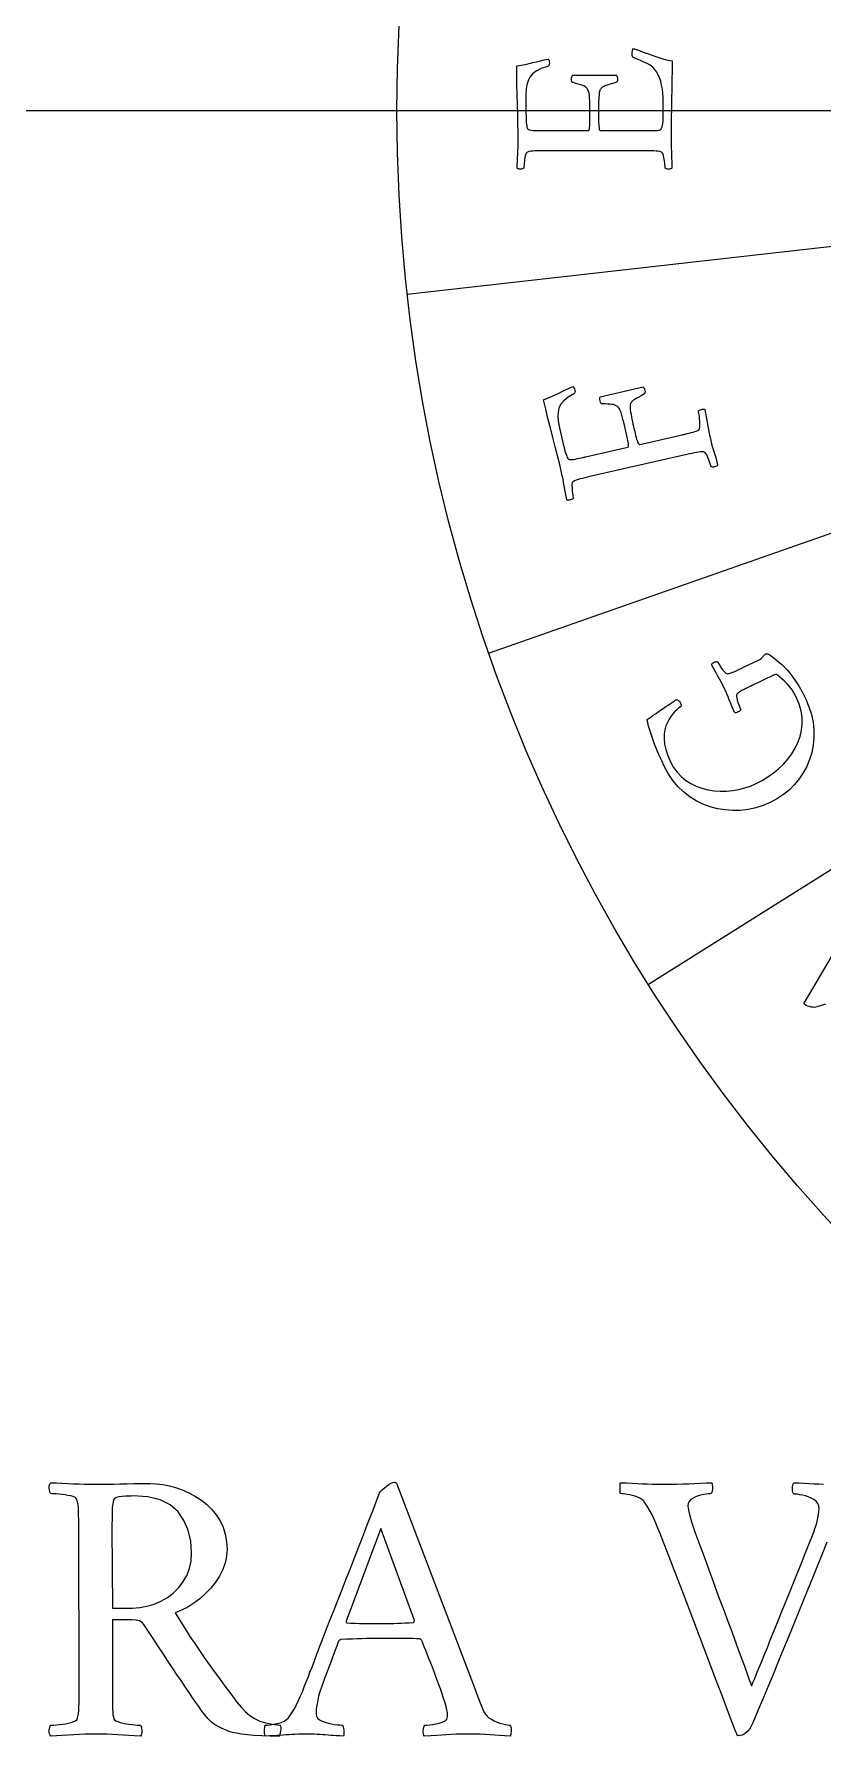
# Model space of a CAD drawing. Header units: millimetres. Extents: x -60 to 60, y -60 to 76.
# Drawn here: x -17.8 to -10.8, y -14.5 to 0.68 of the extents above; entities that cross this region are included whole.
import ezdxf

# ---------------------------------------------------------------- set-up
doc = ezdxf.new("R2010")
doc.units = ezdxf.units.MM
for name, color, linetype in [('CUT_OUTER', 1, 'Continuous'), ('ENGRAVE', 7, 'Continuous'), ('ENGRAVE_FINE', 8, 'Continuous'), ('TEXT', 5, 'Continuous')]:
    doc.layers.add(name, color=color, linetype=linetype)

msp = doc.modelspace()

# ---------------------------------------------------------------- linework, layer by layer
at = {"layer": 'CUT_OUTER'}
msp.add_arc((0, -0.0001), 59.9999, 176.771323, 2.429054, dxfattribs=at)
at = {"layer": 'ENGRAVE'}
msp.add_lwpolyline([(-40.5, 0), (40.5, 0)], dxfattribs=at)
for radius in [58.8, 58.8, 57.225, 54.3, 54.3, 51.99, 47.7, 47.7, 45.18, 40.5, 40.5, 14.58]:
    msp.add_circle((0, 0), radius, dxfattribs=at)
at = {"layer": 'ENGRAVE_FINE'}
for points in [[(-6.5197, -0.7346), (-14.4883, -1.6324)], [(-6.1928, -2.167), (-13.7618, -4.8155)], [(-5.5554, -3.4907), (-12.3452, -7.757)]]:
    msp.add_lwpolyline(points, dxfattribs=at)
at = {"layer": 'TEXT'}
for points in [[(-13.5039, -0.2677), (-13.5043, -0.1929), (-13.5055, -0.1143), (-13.5075, -0.032), (-13.5103, 0.054), (-13.513, 0.1413), (-13.515, 0.2275), (-13.5162, 0.3127), (-13.5166, 0.3968), (-13.4782, 0.4025), (-13.4415, 0.409), (-13.4063, 0.4163), (-13.3727, 0.4243), (-13.3396, 0.4327), (-13.306, 0.4408), (-13.2719, 0.4486), (-13.2372, 0.4561), (-13.2326, 0.4499), (-13.2293, 0.4418), (-13.2273, 0.4319), (-13.2266, 0.4201), (-13.2276, 0.4079), (-13.2304, 0.399), (-13.235, 0.3931), (-13.2415, 0.3905), (-13.2982, 0.3718), (-13.3436, 0.3497), (-13.3776, 0.3242), (-13.4002, 0.2952), (-13.415, 0.2632), (-13.4256, 0.2286), (-13.4319, 0.1913), (-13.4341, 0.1513), (-13.4341, -0.0265), (-13.434, -0.0341), (-13.4338, -0.0444), (-13.4335, -0.0574), (-13.433, -0.073), (-13.4323, -0.0897), (-13.4311, -0.1058), (-13.4296, -0.1214), (-13.4277, -0.1365), (-13.4252, -0.1497), (-13.4219, -0.1598), (-13.4178, -0.1667), (-13.4129, -0.1704), (-13.4015, -0.1732), (-13.3886, -0.1754), (-13.374, -0.1769), (-13.3579, -0.1778), (-13.3408, -0.1782), (-13.3235, -0.1786), (-13.3059, -0.1788), (-13.288, -0.1788), (-13.281, -0.1788), (-13.2748, -0.1788), (-13.2694, -0.1788), (-13.2647, -0.1788), (-12.8795, -0.1788), (-12.8757, -0.1771), (-12.8727, -0.172), (-12.8704, -0.1634), (-12.869, -0.1513), (-12.868, -0.1372), (-12.8674, -0.1222), (-12.867, -0.1065), (-12.8668, -0.0899), (-12.8668, 0.018), (-12.8671, 0.053), (-12.8679, 0.0839), (-12.8692, 0.1107), (-12.8711, 0.1333), (-12.8739, 0.1526), (-12.878, 0.1691), (-12.8834, 0.1827), (-12.8901, 0.1937), (-12.8985, 0.2027), (-12.9086, 0.2106), (-12.9207, 0.2175), (-12.9346, 0.2233), (-12.9507, 0.2287), (-12.9695, 0.2344), (-12.9909, 0.2403), (-13.015, 0.2466), (-13.0215, 0.2492), (-13.0261, 0.255), (-13.0289, 0.264), (-13.0298, 0.2762), (-13.0292, 0.288), (-13.0272, 0.2979), (-13.0239, 0.306), (-13.0192, 0.3122), (-12.6298, 0.3122), (-12.6261, 0.3069), (-12.6235, 0.2995), (-12.6219, 0.29), (-12.6213, 0.2783), (-12.6223, 0.2668), (-12.625, 0.2577), (-12.6297, 0.2509), (-12.6362, 0.2466), (-12.6637, 0.2395), (-12.6872, 0.2331), (-12.7066, 0.2273), (-12.7219, 0.2222), (-12.734, 0.2176), (-12.7441, 0.2132), (-12.752, 0.2091), (-12.7579, 0.2053), (-12.7624, 0.2014), (-12.7666, 0.1971), (-12.7704, 0.1924), (-12.7737, 0.1873), (-12.7776, 0.1803), (-12.7809, 0.1698), (-12.7834, 0.156), (-12.7854, 0.1386), (-12.7868, 0.1191), (-12.788, 0.0987), (-12.7889, 0.0773), (-12.7896, 0.055), (-12.7901, 0.0326), (-12.7904, 0.0108), (-12.7906, -0.0103), (-12.7907, -0.0307), (-12.7906, -0.0449), (-12.7904, -0.0601), (-12.7901, -0.0761), (-12.7896, -0.0931), (-12.7889, -0.11), (-12.788, -0.1257), (-12.7868, -0.1401), (-12.7854, -0.1534), (-12.7833, -0.1646), (-12.7803, -0.1725), (-12.7764, -0.1773), (-12.7716, -0.1788), (-12.3779, -0.1788), (-12.3756, -0.1788), (-12.3727, -0.1788), (-12.3692, -0.1788), (-12.3653, -0.1788), (-12.3494, -0.1788), (-12.3314, -0.1786), (-12.3113, -0.1782), (-12.2891, -0.1778), (-12.2683, -0.1768), (-12.2525, -0.1749), (-12.2418, -0.172), (-12.2361, -0.1683), (-12.2295, -0.1571), (-12.2242, -0.1447), (-12.2205, -0.1312), (-12.2182, -0.1164), (-12.2168, -0.0989), (-12.2158, -0.077), (-12.2152, -0.0507), (-12.215, -0.0201), (-12.215, 0.0794), (-12.2159, 0.1163), (-12.2187, 0.1529), (-12.2233, 0.1893), (-12.2298, 0.2254), (-12.238, 0.2595), (-12.2478, 0.29), (-12.2592, 0.3167), (-12.2721, 0.3397), (-12.2886, 0.3627), (-12.3084, 0.3831), (-12.3315, 0.4008), (-12.3578, 0.4159), (-12.3865, 0.4295), (-12.4163, 0.4429), (-12.4473, 0.456), (-12.4795, 0.4688), (-12.4851, 0.4722), (-12.4891, 0.4783), (-12.4914, 0.487), (-12.4922, 0.4984), (-12.4914, 0.5159), (-12.4891, 0.5302), (-12.4851, 0.5413), (-12.4795, 0.5492), (-12.4365, 0.5341), (-12.3922, 0.5183), (-12.3466, 0.5018), (-12.2996, 0.4847), (-12.2537, 0.4687), (-12.2113, 0.4558), (-12.1723, 0.446), (-12.1367, 0.4392), (-12.1369, 0.3557), (-12.1377, 0.2725), (-12.1391, 0.1896), (-12.1409, 0.1069), (-12.1428, 0.0217), (-12.1441, -0.0688), (-12.1449, -0.1646), (-12.1451, -0.2656), (-12.1449, -0.3007), (-12.1443, -0.3339), (-12.1434, -0.3652), (-12.142, -0.3947), (-12.1406, -0.4236), (-12.1396, -0.4529), (-12.139, -0.4828), (-12.1388, -0.5132), (-12.1438, -0.5169), (-12.1504, -0.5193), (-12.1586, -0.5206), (-12.1684, -0.5206), (-12.1782, -0.5198), (-12.1864, -0.5183), (-12.193, -0.5161), (-12.1981, -0.5132), (-12.1982, -0.5056), (-12.1988, -0.4952), (-12.1998, -0.4823), (-12.2012, -0.4667), (-12.2031, -0.4499), (-12.2057, -0.4336), (-12.209, -0.4177), (-12.2129, -0.4021), (-12.2172, -0.3886), (-12.2219, -0.3786), (-12.2268, -0.3722), (-12.2319, -0.3693), (-12.2455, -0.3656), (-12.261, -0.3627), (-12.2783, -0.3608), (-12.2975, -0.3598), (-12.318, -0.3593), (-12.3393, -0.359), (-12.3614, -0.3588), (-12.3843, -0.3587), (-13.2669, -0.3587), (-13.2898, -0.3588), (-13.3121, -0.359), (-13.3337, -0.3593), (-13.3547, -0.3598), (-13.3743, -0.3608), (-13.392, -0.3627), (-13.4077, -0.3656), (-13.4214, -0.3693), (-13.4273, -0.3722), (-13.4325, -0.3786), (-13.4368, -0.3886), (-13.4404, -0.4021), (-13.4434, -0.4177), (-13.446, -0.4336), (-13.4481, -0.4499), (-13.4499, -0.4667), (-13.4513, -0.4823), (-13.4523, -0.4952), (-13.4529, -0.5056), (-13.4531, -0.5132), (-13.4581, -0.5161), (-13.4647, -0.5183), (-13.4729, -0.5198), (-13.4827, -0.5206), (-13.4925, -0.5206), (-13.5007, -0.5193), (-13.5073, -0.5169), (-13.5124, -0.5132), (-13.5112, -0.4816), (-13.51, -0.4503), (-13.5086, -0.4192), (-13.5071, -0.3884), (-13.5057, -0.3578), (-13.5047, -0.3275), (-13.5041, -0.2975), (-13.5039, -0.2677)], [(-13.1178, -3.2133), (-13.1348, -3.1404), (-13.1535, -3.0641), (-13.1737, -2.9843), (-13.1955, -2.9011), (-13.2177, -2.8166), (-13.2388, -2.7329), (-13.2589, -2.6502), (-13.278, -2.5682), (-13.2419, -2.5541), (-13.2075, -2.5396), (-13.1748, -2.5247), (-13.1438, -2.5094), (-13.1135, -2.4939), (-13.0825, -2.4785), (-13.051, -2.4633), (-13.0188, -2.4483), (-13.0129, -2.4533), (-13.0079, -2.4604), (-13.0038, -2.4697), (-13.0005, -2.481), (-12.9987, -2.4931), (-12.9994, -2.5025), (-13.0026, -2.5092), (-13.0084, -2.5132), (-13.0595, -2.544), (-13.0989, -2.5756), (-13.1263, -2.6081), (-13.1419, -2.6414), (-13.1493, -2.6759), (-13.1519, -2.712), (-13.1497, -2.7498), (-13.1429, -2.7892), (-13.1034, -2.9625), (-13.1016, -2.97), (-13.0991, -2.98), (-13.0959, -2.9926), (-13.092, -3.0077), (-13.0876, -3.0238), (-13.0829, -3.0393), (-13.0779, -3.0541), (-13.0727, -3.0684), (-13.0673, -3.0808), (-13.0618, -3.0898), (-13.0563, -3.0956), (-13.0507, -3.0981), (-13.039, -3.0984), (-13.0259, -3.0976), (-13.0113, -3.0959), (-12.9954, -3.0931), (-12.9787, -3.0898), (-12.9617, -3.0862), (-12.9445, -3.0825), (-12.9271, -3.0786), (-12.9202, -3.077), (-12.9142, -3.0757), (-12.9089, -3.0745), (-12.9044, -3.0734), (-12.5288, -2.9877), (-12.5255, -2.9852), (-12.5237, -2.9795), (-12.5234, -2.9706), (-12.5247, -2.9585), (-12.5269, -2.9445), (-12.5296, -2.9298), (-12.5327, -2.9144), (-12.5362, -2.8982), (-12.5603, -2.793), (-12.5683, -2.7589), (-12.576, -2.729), (-12.5832, -2.7032), (-12.5901, -2.6815), (-12.597, -2.6633), (-12.6047, -2.6482), (-12.613, -2.636), (-12.6221, -2.6269), (-12.6322, -2.62), (-12.6439, -2.6145), (-12.6571, -2.6105), (-12.672, -2.6079), (-12.6889, -2.6062), (-12.7085, -2.6048), (-12.7307, -2.6038), (-12.7556, -2.6031), (-12.7625, -2.602), (-12.7683, -2.5973), (-12.773, -2.5892), (-12.7766, -2.5775), (-12.7786, -2.5659), (-12.7788, -2.5558), (-12.7774, -2.5472), (-12.7743, -2.5401), (-12.3946, -2.4534), (-12.3898, -2.4578), (-12.3856, -2.4644), (-12.3819, -2.4733), (-12.3788, -2.4846), (-12.3772, -2.496), (-12.3779, -2.5055), (-12.3809, -2.5131), (-12.3862, -2.5188), (-12.4115, -2.5318), (-12.433, -2.5433), (-12.4506, -2.5532), (-12.4644, -2.5616), (-12.4752, -2.5688), (-12.484, -2.5753), (-12.4909, -2.5811), (-12.4957, -2.5861), (-12.4993, -2.5909), (-12.5024, -2.5961), (-12.505, -2.6015), (-12.5072, -2.6072), (-12.5094, -2.6149), (-12.5102, -2.6258), (-12.5097, -2.6399), (-12.5077, -2.6572), (-12.5047, -2.6766), (-12.5014, -2.6968), (-12.4975, -2.7178), (-12.4932, -2.7397), (-12.4887, -2.7617), (-12.4841, -2.7829), (-12.4796, -2.8036), (-12.4751, -2.8235), (-12.4719, -2.8373), (-12.4684, -2.8521), (-12.4645, -2.8677), (-12.4602, -2.8841), (-12.4558, -2.9004), (-12.4514, -2.9155), (-12.4471, -2.9294), (-12.4427, -2.942), (-12.4382, -2.9524), (-12.4335, -2.9594), (-12.4287, -2.9632), (-12.4236, -2.9637), (-12.046, -2.8775), (-12.0429, -2.8768), (-12.0398, -2.8761), (-12.0367, -2.8754), (-12.0336, -2.8747), (-12.0305, -2.874), (-12.0274, -2.8733), (-12.0243, -2.8726), (-12.0213, -2.8719), (-12.0021, -2.8674), (-11.9839, -2.8631), (-11.9666, -2.8588), (-11.9503, -2.8546), (-11.9352, -2.8502), (-11.9217, -2.8456), (-11.9097, -2.8406), (-11.8993, -2.8353), (-11.8952, -2.8303), (-11.8922, -2.8215), (-11.8903, -2.8091), (-11.8895, -2.7929), (-11.8896, -2.7748), (-11.8905, -2.7563), (-11.8922, -2.7374), (-11.8946, -2.7181), (-11.8972, -2.7003), (-11.8995, -2.6859), (-11.9015, -2.6747), (-11.9031, -2.6669), (-11.8988, -2.663), (-11.8928, -2.6594), (-11.8852, -2.6561), (-11.8758, -2.653), (-11.8663, -2.6509), (-11.858, -2.6503), (-11.851, -2.6512), (-11.8453, -2.6537), (-11.8401, -2.6854), (-11.8347, -2.7178), (-11.829, -2.7507), (-11.8231, -2.7843), (-11.8169, -2.8177), (-11.8105, -2.8501), (-11.8039, -2.8815), (-11.7972, -2.9119), (-11.7891, -2.9459), (-11.7808, -2.9779), (-11.7723, -3.0078), (-11.7635, -3.0355), (-11.755, -3.0627), (-11.7469, -3.0906), (-11.7393, -3.1194), (-11.7322, -3.1489), (-11.7363, -3.1536), (-11.7422, -3.1574), (-11.75, -3.1605), (-11.7595, -3.1627), (-11.7692, -3.164), (-11.7776, -3.1644), (-11.7845, -3.1637), (-11.79, -3.1621), (-11.7919, -3.1546), (-11.7948, -3.1447), (-11.7987, -3.1323), (-11.8035, -3.1174), (-11.8091, -3.1015), (-11.8152, -3.0861), (-11.8219, -3.0713), (-11.8292, -3.057), (-11.8365, -3.0448), (-11.8432, -3.0361), (-11.8494, -3.0309), (-11.8551, -3.0293), (-11.8692, -3.0287), (-11.8849, -3.0293), (-11.9022, -3.0313), (-11.9211, -3.0346), (-11.9412, -3.0387), (-11.9621, -3.0431), (-11.9837, -3.0479), (-12.006, -3.0529), (-12.8664, -3.2493), (-12.8888, -3.2545), (-12.9105, -3.2596), (-12.9315, -3.2647), (-12.9518, -3.2699), (-12.9707, -3.2752), (-12.9875, -3.281), (-13.0022, -3.2873), (-13.0147, -3.294), (-13.0199, -3.2981), (-13.0235, -3.3055), (-13.0255, -3.3162), (-13.026, -3.3302), (-13.0254, -3.346), (-13.0244, -3.3621), (-13.0229, -3.3785), (-13.0209, -3.3953), (-13.0188, -3.4108), (-13.0168, -3.4236), (-13.0151, -3.4338), (-13.0136, -3.4414), (-13.0179, -3.4452), (-13.0238, -3.4488), (-13.0315, -3.4522), (-13.0409, -3.4552), (-13.0504, -3.4573), (-13.0587, -3.4579), (-13.0657, -3.457), (-13.0714, -3.4545), (-13.0773, -3.4235), (-13.0831, -3.3926), (-13.0886, -3.362), (-13.094, -3.3316), (-13.0995, -3.3015), (-13.1052, -3.2718), (-13.1113, -3.2424), (-13.1178, -3.2133)], [(-11.425, -5.1015), (-11.4279, -5.1029), (-11.4308, -5.1042), (-11.4336, -5.1056), (-11.4365, -5.107), (-11.4393, -5.1084), (-11.4422, -5.1098), (-11.4451, -5.1111), (-11.4479, -5.1125), (-11.4656, -5.1211), (-11.4824, -5.1294), (-11.4983, -5.1374), (-11.5132, -5.1451), (-11.527, -5.1527), (-11.5391, -5.1603), (-11.5497, -5.1678), (-11.5587, -5.1752), (-11.5628, -5.1804), (-11.5649, -5.1885), (-11.5648, -5.1995), (-11.5625, -5.2135), (-11.5589, -5.2289), (-11.5547, -5.2444), (-11.5499, -5.2598), (-11.5445, -5.2753), (-11.5392, -5.2896), (-11.5346, -5.3014), (-11.5308, -5.3107), (-11.5276, -5.3177), (-11.5309, -5.3224), (-11.5359, -5.3273), (-11.5427, -5.3322), (-11.5511, -5.3372), (-11.56, -5.3414), (-11.5679, -5.3438), (-11.5749, -5.3445), (-11.581, -5.3434), (-11.5936, -5.3145), (-11.6057, -5.286), (-11.6174, -5.2578), (-11.6286, -5.23), (-11.6398, -5.2025), (-11.6514, -5.1753), (-11.6636, -5.1482), (-11.6762, -5.1214), (-11.6895, -5.0943), (-11.703, -5.0683), (-11.7165, -5.0433), (-11.73, -5.0193), (-11.7438, -4.9953), (-11.7578, -4.9702), (-11.7721, -4.9438), (-11.7867, -4.9163), (-11.7838, -4.9108), (-11.7789, -4.9057), (-11.772, -4.901), (-11.7632, -4.8967), (-11.7541, -4.8933), (-11.746, -4.8911), (-11.7391, -4.8902), (-11.7333, -4.8905), (-11.7299, -4.8973), (-11.725, -4.9059), (-11.7188, -4.9166), (-11.7112, -4.9292), (-11.7028, -4.9425), (-11.6941, -4.955), (-11.6851, -4.9669), (-11.6759, -4.978), (-11.667, -4.9873), (-11.6587, -4.9938), (-11.651, -4.9973), (-11.6441, -4.9979), (-11.6301, -4.9954), (-11.615, -4.9912), (-11.5985, -4.9854), (-11.5808, -4.978), (-11.5621, -4.9695), (-11.5428, -4.9606), (-11.5228, -4.9512), (-11.5022, -4.9413), (-11.3706, -4.8779), (-11.3566, -4.8705), (-11.3451, -4.8627), (-11.336, -4.8547), (-11.3294, -4.8464), (-11.3238, -4.8385), (-11.3176, -4.8319), (-11.3108, -4.8264), (-11.3035, -4.8221), (-11.2996, -4.8207), (-11.2957, -4.8201), (-11.2916, -4.8204), (-11.2874, -4.8214), (-11.2821, -4.8239), (-11.2747, -4.8283), (-11.2652, -4.8346), (-11.2536, -4.8428), (-11.233, -4.8585), (-11.2114, -4.8756), (-11.1888, -4.8941), (-11.1652, -4.9141), (-11.1409, -4.9367), (-11.1158, -4.9631), (-11.0901, -4.9933), (-11.0637, -5.0273), (-11.0367, -5.0665), (-11.0088, -5.1122), (-10.9801, -5.1644), (-10.9507, -5.2231), (-10.9214, -5.2918), (-10.8995, -5.3605), (-10.8851, -5.4293), (-10.8781, -5.4982), (-10.8781, -5.5662), (-10.8845, -5.6325), (-10.8973, -5.6971), (-10.9165, -5.7598), (-10.9417, -5.8201), (-10.9722, -5.8771), (-11.0082, -5.9308), (-11.0495, -5.9813), (-11.0958, -6.0277), (-11.1466, -6.0694), (-11.2018, -6.1063), (-11.2615, -6.1386), (-11.3277, -6.1668), (-11.3947, -6.1883), (-11.4624, -6.2029), (-11.531, -6.2108), (-11.5994, -6.2121), (-11.6669, -6.2072), (-11.7333, -6.1961), (-11.7989, -6.1789), (-11.8624, -6.1553), (-11.9229, -6.1255), (-11.9804, -6.0895), (-12.035, -6.0471), (-12.0855, -5.9987), (-12.1311, -5.9445), (-12.1716, -5.8845), (-12.2072, -5.8188), (-12.229, -5.7722), (-12.2504, -5.7242), (-12.2713, -5.6746), (-12.2918, -5.6235), (-12.3113, -5.5709), (-12.3289, -5.5171), (-12.3449, -5.462), (-12.3591, -5.4057), (-12.3569, -5.4041), (-12.3502, -5.3993), (-12.3389, -5.3913), (-12.3232, -5.3802), (-12.3045, -5.367), (-12.2841, -5.3528), (-12.2622, -5.3378), (-12.2386, -5.3218), (-12.2148, -5.3057), (-12.1921, -5.2903), (-12.1706, -5.2756), (-12.1501, -5.2616), (-12.1323, -5.2494), (-12.1185, -5.2402), (-12.1086, -5.2339), (-12.1028, -5.2306), (-12.099, -5.2287), (-12.0943, -5.2288), (-12.0886, -5.2308), (-12.0821, -5.2347), (-12.0755, -5.2399), (-12.0697, -5.2457), (-12.0648, -5.2523), (-12.0607, -5.2596), (-12.0579, -5.2662), (-12.0561, -5.2727), (-12.0553, -5.279), (-12.0554, -5.2852), (-12.066, -5.2935), (-12.079, -5.3045), (-12.0941, -5.3182), (-12.1115, -5.3346), (-12.1295, -5.3538), (-12.1466, -5.3762), (-12.1629, -5.4016), (-12.1782, -5.4301), (-12.1912, -5.4619), (-12.2004, -5.4969), (-12.2058, -5.5352), (-12.2074, -5.5769), (-12.2036, -5.6221), (-12.1929, -5.6709), (-12.1753, -5.7235), (-12.1507, -5.7798), (-12.1236, -5.8287), (-12.0918, -5.8724), (-12.0553, -5.9109), (-12.014, -5.9442), (-11.9692, -5.9725), (-11.9217, -5.9958), (-11.8716, -6.0141), (-11.8189, -6.0276), (-11.7646, -6.0363), (-11.7099, -6.0403), (-11.6549, -6.0398), (-11.5993, -6.0346), (-11.5445, -6.0252), (-11.4914, -6.0117), (-11.4402, -5.9943), (-11.3906, -5.9729), (-11.3374, -5.945), (-11.2865, -5.9136), (-11.2378, -5.8788), (-11.1913, -5.8405), (-11.1482, -5.7991), (-11.1093, -5.7552), (-11.0749, -5.7086), (-11.0447, -5.6595), (-11.0198, -5.6081), (-11.0011, -5.5551), (-10.9884, -5.5002), (-10.9819, -5.4436), (-10.9825, -5.3857), (-10.9914, -5.3269), (-11.0085, -5.2673), (-11.0338, -5.2067), (-11.052, -5.1721), (-11.0717, -5.1407), (-11.093, -5.1125), (-11.1158, -5.0876), (-11.1389, -5.0652), (-11.1614, -5.0447), (-11.1831, -5.026), (-11.2041, -5.0092), (-11.2082, -5.0059), (-11.2121, -5.004), (-11.2159, -5.0032), (-11.2196, -5.0037), (-11.2233, -5.005), (-11.2273, -5.0066), (-11.2316, -5.0084), (-11.2363, -5.0106)], [(-16.7739, -12.1832), (-16.7163, -12.1855), (-16.6578, -12.1927), (-16.5985, -12.2046), (-16.5383, -12.2213), (-16.4789, -12.2425), (-16.4218, -12.268), (-16.3671, -12.2979), (-16.3148, -12.3321), (-16.2662, -12.3708), (-16.2226, -12.414), (-16.1839, -12.4617), (-16.1503, -12.514), (-16.123, -12.5709), (-16.1035, -12.6323), (-16.0918, -12.6982), (-16.0879, -12.7687), (-16.0921, -12.8289), (-16.1048, -12.8882), (-16.1259, -12.9467), (-16.1555, -13.0043), (-16.1916, -13.0597), (-16.2325, -13.1117), (-16.2782, -13.1602), (-16.3287, -13.2053), (-16.3821, -13.2455), (-16.4365, -13.2797), (-16.4921, -13.3079), (-16.5487, -13.33), (-16.5041, -13.403), (-16.4603, -13.4729), (-16.4175, -13.5398), (-16.3755, -13.6037), (-16.3335, -13.666), (-16.2906, -13.728), (-16.2468, -13.7898), (-16.2022, -13.8514), (-16.1559, -13.9145), (-16.1069, -13.9809), (-16.0554, -14.0505), (-16.0013, -14.1234), (-15.9641, -14.1689), (-15.9255, -14.2083), (-15.8853, -14.2416), (-15.8436, -14.2689), (-15.7978, -14.2908), (-15.7453, -14.3079), (-15.6861, -14.3202), (-15.6202, -14.3278), (-15.6145, -14.3363), (-15.6115, -14.3477), (-15.6111, -14.3622), (-15.6132, -14.3798), (-15.6165, -14.3969), (-15.6193, -14.4101), (-15.6217, -14.4194), (-15.6236, -14.4248), (-15.7049, -14.4241), (-15.7791, -14.4218), (-15.8461, -14.418), (-15.906, -14.4127), (-15.9585, -14.4063), (-16.0034, -14.3993), (-16.0408, -14.3916), (-16.0706, -14.3833), (-16.0896, -14.3753), (-16.1121, -14.3655), (-16.1381, -14.3537), (-16.1676, -14.3399), (-16.1985, -14.3223), (-16.2291, -14.2988), (-16.2592, -14.2695), (-16.2888, -14.2343), (-16.3014, -14.2172), (-16.3183, -14.1936), (-16.3395, -14.1635), (-16.3651, -14.1269), (-16.3941, -14.0849), (-16.4257, -14.0385), (-16.4599, -13.9878), (-16.4967, -13.9328), (-16.5355, -13.8747), (-16.5755, -13.8146), (-16.6169, -13.7526), (-16.6596, -13.6886), (-16.7024, -13.6239), (-16.7445, -13.56), (-16.7856, -13.4966), (-16.8259, -13.4339), (-16.8428, -13.4157), (-16.8657, -13.4027), (-16.8947, -13.3949), (-16.9298, -13.3923), (-17.1065, -13.3923), (-17.1065, -14.0229), (-17.1065, -14.0281), (-17.1065, -14.0333), (-17.1065, -14.0385), (-17.1065, -14.0437), (-17.1065, -14.0489), (-17.1065, -14.0541), (-17.1065, -14.0593), (-17.1065, -14.0645), (-17.1064, -14.0967), (-17.1061, -14.1273), (-17.1055, -14.1564), (-17.1048, -14.184), (-17.1034, -14.2097), (-17.1009, -14.233), (-17.0973, -14.2539), (-17.0927, -14.2724), (-17.0866, -14.2808), (-17.0753, -14.2888), (-17.0589, -14.2964), (-17.0372, -14.3036), (-17.0125, -14.31), (-16.987, -14.3153), (-16.9606, -14.3195), (-16.9333, -14.3226), (-16.9077, -14.3249), (-16.8865, -14.3265), (-16.8696, -14.3275), (-16.8571, -14.3278), (-16.8524, -14.336), (-16.8488, -14.3469), (-16.8463, -14.3603), (-16.8449, -14.3763), (-16.845, -14.3923), (-16.8471, -14.4058), (-16.8511, -14.4166), (-16.8571, -14.4248), (-16.9085, -14.4215), (-16.9588, -14.4183), (-17.0081, -14.4154), (-17.0563, -14.4127), (-17.1042, -14.4104), (-17.1529, -14.4088), (-17.2021, -14.4078), (-17.252, -14.4075), (-17.3008, -14.4078), (-17.3499, -14.4088), (-17.3995, -14.4104), (-17.4495, -14.4127), (-17.5, -14.4154), (-17.5509, -14.4183), (-17.6022, -14.4215), (-17.6539, -14.4248), (-17.6599, -14.4166), (-17.6639, -14.4058), (-17.666, -14.3923), (-17.6661, -14.3763), (-17.6647, -14.3603), (-17.6622, -14.3469), (-17.6586, -14.336), (-17.6539, -14.3278), (-17.6414, -14.3275), (-17.6245, -14.3265), (-17.6033, -14.3249), (-17.5777, -14.3226), (-17.5503, -14.3195), (-17.5236, -14.3153), (-17.4975, -14.31), (-17.472, -14.3036), (-17.4498, -14.2964), (-17.4335, -14.2888), (-17.423, -14.2808), (-17.4183, -14.2724), (-17.4122, -14.2501), (-17.4075, -14.2247), (-17.4044, -14.1964), (-17.4027, -14.165), (-17.402, -14.1314), (-17.4014, -14.0965), (-17.4011, -14.0604), (-17.401, -14.0229), (-17.4045, -12.5781), (-17.4046, -12.5406), (-17.4049, -12.5041), (-17.4055, -12.4687), (-17.4062, -12.4344), (-17.4078, -12.4022), (-17.411, -12.3733), (-17.4156, -12.3476), (-17.4218, -12.3252), (-17.4265, -12.3155), (-17.437, -12.307), (-17.4533, -12.2999), (-17.4755, -12.294), (-17.5008, -12.2892), (-17.5266, -12.2849), (-17.5528, -12.2814), (-17.5794, -12.2784), (-17.6042, -12.2762), (-17.6249, -12.2745), (-17.6415, -12.2736), (-17.6539, -12.2732), (-17.6586, -12.265), (-17.6622, -12.2542), (-17.6647, -12.2408), (-17.6661, -12.2247), (-17.666, -12.2087), (-17.6639, -12.1953), (-17.6599, -12.1845), (-17.6539, -12.1762), (-17.6023, -12.1781), (-17.5513, -12.1801), (-17.501, -12.1824), (-17.4513, -12.1849), (-17.402, -12.1872), (-17.3529, -12.1888), (-17.3041, -12.1898), (-17.2555, -12.1901), (-17.2043, -12.1899), (-17.1511, -12.1892), (-17.096, -12.1881), (-17.039, -12.1866), (-16.9789, -12.1851), (-16.9147, -12.184), (-16.8463, -12.1834), (-16.7739, -12.1832)], [(-16.4032, -12.7999), (-16.4107, -12.694), (-16.4331, -12.5981), (-16.4704, -12.5121), (-16.5227, -12.4361), (-16.5925, -12.3739), (-16.6825, -12.3295), (-16.7926, -12.3029), (-16.9229, -12.294), (-16.9405, -12.2943), (-16.9623, -12.2949), (-16.9882, -12.296), (-17.0182, -12.2975), (-17.0469, -12.3005), (-17.0688, -12.3062), (-17.0841, -12.3144), (-17.0927, -12.3252), (-17.0988, -12.3435), (-17.1035, -12.3672), (-17.1066, -12.3964), (-17.1082, -12.4309), (-17.109, -12.4682), (-17.1095, -12.5058), (-17.1099, -12.5436), (-17.11, -12.5816), (-17.1065, -13.2884), (-16.9264, -13.2884), (-16.8613, -13.2846), (-16.7977, -13.2732), (-16.7357, -13.2543), (-16.6752, -13.2278), (-16.6181, -13.1944), (-16.5665, -13.155), (-16.5202, -13.1095), (-16.4794, -13.058), (-16.4461, -13.0009), (-16.4222, -12.9389), (-16.4079, -12.8719), (-16.4032, -12.7999)], [(-15.3846, -13.9432), (-15.3825, -13.9379), (-15.3763, -13.922), (-15.366, -13.8955), (-15.3516, -13.8584), (-15.3338, -13.8121), (-15.3131, -13.7583), (-15.2896, -13.6969), (-15.2633, -13.6279), (-15.2346, -13.5531), (-15.204, -13.4742), (-15.1714, -13.3912), (-15.1368, -13.304), (-15.1012, -13.2141), (-15.0654, -13.123), (-15.0293, -13.0305), (-14.993, -12.9367), (-14.957, -12.8433), (-14.9216, -12.7518), (-14.8868, -12.6623), (-14.8527, -12.5747), (-14.8199, -12.4907), (-14.7891, -12.4118), (-14.7601, -12.3382), (-14.7332, -12.2698), (-14.7242, -12.2555), (-14.7111, -12.2403), (-14.6939, -12.2243), (-14.6726, -12.2074), (-14.6506, -12.1923), (-14.6314, -12.1814), (-14.6151, -12.1749), (-14.6015, -12.1728), (-14.5984, -12.1729), (-14.5959, -12.1732), (-14.5941, -12.1737), (-14.5929, -12.1745), (-14.5917, -12.1755), (-14.5898, -12.1767), (-14.5873, -12.1781), (-14.5842, -12.1797), (-13.8947, -13.9883), (-13.8607, -14.0775), (-13.835, -14.1442), (-13.8174, -14.1884), (-13.8081, -14.21), (-13.7974, -14.2284), (-13.7826, -14.2455), (-13.7636, -14.2613), (-13.7405, -14.2758), (-13.7154, -14.2887), (-13.6903, -14.2997), (-13.6652, -14.3087), (-13.6401, -14.3157), (-13.6172, -14.321), (-13.5989, -14.3248), (-13.5852, -14.3271), (-13.576, -14.3278), (-13.5701, -14.3377), (-13.5664, -14.3499), (-13.5649, -14.3645), (-13.5656, -14.3815), (-13.5673, -14.3979), (-13.569, -14.4105), (-13.5708, -14.4195), (-13.5725, -14.4248), (-13.6215, -14.4215), (-13.6678, -14.4183), (-13.7115, -14.4154), (-13.7527, -14.4127), (-13.7945, -14.4104), (-13.8402, -14.4088), (-13.8897, -14.4078), (-13.9432, -14.4075), (-13.9996, -14.4078), (-14.0511, -14.4088), (-14.0975, -14.4104), (-14.139, -14.4127), (-14.1805, -14.4154), (-14.2269, -14.4183), (-14.2783, -14.4215), (-14.3347, -14.4248), (-14.3407, -14.4166), (-14.3447, -14.4058), (-14.3468, -14.3923), (-14.3469, -14.3763), (-14.3453, -14.3603), (-14.3421, -14.3469), (-14.3375, -14.336), (-14.3313, -14.3278), (-14.3135, -14.3271), (-14.2914, -14.3248), (-14.265, -14.321), (-14.2343, -14.3157), (-14.204, -14.3091), (-14.1788, -14.3014), (-14.1589, -14.2926), (-14.1442, -14.2828), (-14.1381, -14.2745), (-14.1338, -14.2637), (-14.1312, -14.2503), (-14.1303, -14.2343), (-14.1317, -14.216), (-14.136, -14.1923), (-14.143, -14.1631), (-14.1529, -14.1286), (-14.1649, -14.0902), (-14.1784, -14.0493), (-14.1935, -14.0061), (-14.21, -13.9606), (-14.2273, -13.9141), (-14.2447, -13.8683), (-14.262, -13.8232), (-14.2793, -13.7787), (-14.2959, -13.7364), (-14.3109, -13.6981), (-14.3245, -13.6637), (-14.3365, -13.6331), (-14.3463, -13.6081), (-14.3534, -13.5903), (-14.3576, -13.5795), (-14.359, -13.576), (-14.3594, -13.5755), (-14.3607, -13.5742), (-14.3629, -13.5721), (-14.3659, -13.569), (-14.3694, -13.566), (-14.3729, -13.5638), (-14.3763, -13.5626), (-14.3798, -13.5621), (-14.4073, -13.5606), (-14.4378, -13.5595), (-14.4714, -13.5589), (-14.508, -13.5587), (-14.5454, -13.5587), (-14.5816, -13.5587), (-14.6165, -13.5587), (-14.65, -13.5587), (-14.6587, -13.5587), (-14.6674, -13.5587), (-14.676, -13.5587), (-14.6847, -13.5587), (-14.6931, -13.5587), (-14.7011, -13.5587), (-14.7087, -13.5587), (-14.7159, -13.5587), (-14.7659, -13.5588), (-14.812, -13.5591), (-14.8542, -13.5596), (-14.8926, -13.5604), (-14.9315, -13.5616), (-14.9757, -13.5634), (-15.0251, -13.5659), (-15.0797, -13.569), (-15.0816, -13.5694), (-15.084, -13.5703), (-15.0868, -13.572), (-15.0901, -13.5742), (-15.0931, -13.5765), (-15.0953, -13.5781), (-15.0966, -13.5791), (-15.097, -13.5794), (-15.0986, -13.5838), (-15.1035, -13.5968), (-15.1116, -13.6184), (-15.123, -13.6487), (-15.1366, -13.685), (-15.1516, -13.7245), (-15.1678, -13.7673), (-15.1853, -13.8133), (-15.203, -13.8602), (-15.2195, -13.9056), (-15.235, -13.9494), (-15.2494, -13.9917), (-15.2636, -14.0333), (-15.275, -14.0714), (-15.2835, -14.1061), (-15.2893, -14.1373), (-15.2931, -14.1652), (-15.2958, -14.1901), (-15.2974, -14.212), (-15.2979, -14.2308), (-15.2946, -14.2489), (-15.2845, -14.265), (-15.2677, -14.2792), (-15.2442, -14.2914), (-15.2172, -14.3017), (-15.1897, -14.3101), (-15.1617, -14.3164), (-15.1334, -14.3209), (-15.1075, -14.3239), (-15.087, -14.3261), (-15.072, -14.3274), (-15.0623, -14.3278), (-15.0591, -14.3331), (-15.0563, -14.3421), (-15.0539, -14.3548), (-15.0519, -14.3711), (-15.0509, -14.3881), (-15.0511, -14.4027), (-15.0526, -14.415), (-15.0554, -14.4248), (-15.0871, -14.4231), (-15.1165, -14.4214), (-15.1434, -14.4196), (-15.168, -14.4179), (-15.1914, -14.4162), (-15.2148, -14.4144), (-15.2382, -14.4127), (-15.2616, -14.411), (-15.2868, -14.4095), (-15.3157, -14.4084), (-15.3483, -14.4077), (-15.3846, -14.4075), (-15.4212, -14.4077), (-15.4547, -14.4084), (-15.4852, -14.4095), (-15.5127, -14.411), (-15.5387, -14.4127), (-15.5647, -14.4144), (-15.5907, -14.4162), (-15.6167, -14.4179), (-15.6444, -14.4196), (-15.6756, -14.4214), (-15.7102, -14.4231), (-15.7483, -14.4248), (-15.7514, -14.4195), (-15.7535, -14.4105), (-15.7548, -14.3979), (-15.7553, -14.3815), (-15.7548, -14.3645), (-15.7535, -14.3499), (-15.7514, -14.3377), (-15.7483, -14.3278), (-15.7301, -14.3268), (-15.7063, -14.3239), (-15.6772, -14.319), (-15.6427, -14.3122), (-15.6086, -14.3032), (-15.5807, -14.2919), (-15.5592, -14.2781), (-15.5439, -14.262), (-15.5189, -14.2281), (-15.4959, -14.1923), (-15.4747, -14.1545), (-15.4556, -14.1147), (-15.4375, -14.0735), (-15.4196, -14.0312), (-15.402, -13.9877), (-15.3846, -13.9432)], [(-14.7228, -12.5816), (-15.0312, -13.4062), (-15.031, -13.4066), (-15.0307, -13.4079), (-15.0302, -13.4101), (-15.0294, -13.4131), (-15.0284, -13.4162), (-15.0273, -13.4183), (-15.0258, -13.4196), (-15.0242, -13.4201), (-14.9897, -13.4217), (-14.9519, -13.4231), (-14.9109, -13.4243), (-14.8666, -13.4253), (-14.8229, -13.426), (-14.7839, -13.4266), (-14.7493, -13.4269), (-14.7193, -13.427), (-14.6805, -13.4268), (-14.6435, -13.4261), (-14.6086, -13.425), (-14.5755, -13.4235), (-14.5427, -13.4218), (-14.5084, -13.4201), (-14.4726, -13.4183), (-14.4352, -13.4166), (-14.4321, -13.4161), (-14.4296, -13.4144), (-14.4278, -13.4117), (-14.4266, -13.4079), (-14.4258, -13.4041), (-14.4253, -13.4014), (-14.4249, -13.3998), (-14.4248, -13.3993)]]:
    msp.add_lwpolyline(points, close=True, dxfattribs=at)
for points in [[(-10.775, -7.9299), (-10.8212, -7.9441), (-10.8641, -7.9573), (-10.8744, -7.9585), (-10.8866, -7.958), (-10.9008, -7.9559), (-10.917, -7.9521), (-10.9326, -7.9474), (-10.9451, -7.9424), (-10.9544, -7.937), (-10.9606, -7.9314), (-10.9617, -7.9298), (-10.9625, -7.9285), (-10.963, -7.9274), (-10.9631, -7.9266), (-10.9631, -7.9256), (-10.9632, -7.9243), (-10.9635, -7.9226), (-10.9639, -7.9205), (-10.3627, -6.9024)], [(-10.7626, -12.7029), (-10.8084, -12.8166), (-10.8523, -12.9255), (-10.8942, -13.0296), (-10.9341, -13.129), (-10.9729, -13.2252), (-11.0112, -13.3196), (-11.0491, -13.4123), (-11.0866, -13.5032), (-11.1242, -13.5942), (-11.1624, -13.6868), (-11.2012, -13.7813), (-11.2408, -13.8774), (-11.2819, -13.977), (-11.3256, -14.0818), (-11.372, -14.1918), (-11.4209, -14.307), (-11.4351, -14.3373), (-11.4499, -14.3625), (-11.4654, -14.3824), (-11.4816, -14.3971), (-11.4981, -14.4077), (-11.5149, -14.4153), (-11.5319, -14.4198), (-11.5491, -14.4214), (-11.5541, -14.42), (-11.5586, -14.4157), (-11.5628, -14.4087), (-11.5664, -14.3988), (-11.5699, -14.3883), (-11.5734, -14.3794), (-11.5768, -14.3719), (-11.5803, -14.3659), (-11.6365, -14.2177), (-11.6907, -14.0745), (-11.743, -13.9362), (-11.7934, -13.8029), (-11.843, -13.6716), (-11.893, -13.5392), (-11.9434, -13.4057), (-11.9943, -13.2711), (-12.0471, -13.1325), (-12.103, -12.987), (-12.1623, -12.8345), (-12.2247, -12.6752), (-12.2437, -12.6262), (-12.2624, -12.5799), (-12.2809, -12.5361), (-12.2992, -12.495), (-12.318, -12.456), (-12.3378, -12.4188), (-12.3587, -12.3832), (-12.3807, -12.3495), (-12.391, -12.3363), (-12.4049, -12.3243), (-12.4222, -12.3137), (-12.443, -12.3044), (-12.4654, -12.2964), (-12.4876, -12.2897), (-12.5096, -12.2843), (-12.5314, -12.2802), (-12.5516, -12.2771), (-12.569, -12.275), (-12.5837, -12.2737), (-12.5955, -12.2732), (-12.597, -12.2703), (-12.5981, -12.2616), (-12.5987, -12.2469), (-12.5989, -12.2265), (-12.5987, -12.2058), (-12.5981, -12.1905), (-12.597, -12.1807), (-12.5955, -12.1762), (-12.5391, -12.1781), (-12.4876, -12.1801), (-12.4412, -12.1824), (-12.3997, -12.1849), (-12.3582, -12.1872), (-12.3118, -12.1888), (-12.2604, -12.1898), (-12.204, -12.1901), (-12.204, -12.1901), (-12.1489, -12.1898), (-12.0948, -12.1888), (-12.0415, -12.1872), (-11.9891, -12.1849), (-11.9374, -12.1824), (-11.8861, -12.1801), (-11.8352, -12.1781), (-11.7847, -12.1762), (-11.7818, -12.1848), (-11.78, -12.1966), (-11.7792, -12.2116), (-11.7795, -12.2299), (-11.7809, -12.2476), (-11.7834, -12.2607), (-11.787, -12.2692), (-11.7917, -12.2732), (-11.8009, -12.2738), (-11.8146, -12.2754), (-11.8329, -12.2781), (-11.8557, -12.2819), (-11.8805, -12.2871), (-11.9047, -12.294), (-11.9282, -12.3027), (-11.951, -12.3131), (-11.9707, -12.326), (-11.9848, -12.3421), (-11.9933, -12.3615), (-11.9961, -12.3841), (-11.9922, -12.4192), (-11.9805, -12.469), (-11.961, -12.5335), (-11.9337, -12.6128), (-11.9187, -12.654), (-11.9012, -12.7016), (-11.8814, -12.7554), (-11.8592, -12.8155), (-11.8353, -12.8803), (-11.8103, -12.9484), (-11.7842, -13.0198), (-11.757, -13.0944), (-11.7292, -13.1706), (-11.7011, -13.2468), (-11.6729, -13.3231), (-11.6444, -13.3993), (-11.6165, -13.474), (-11.5898, -13.5457), (-11.5645, -13.6143), (-11.5405, -13.6799), (-11.5182, -13.7411), (-11.498, -13.7964), (-11.48, -13.8459), (-11.4642, -13.8895), (-11.4511, -13.9256), (-11.4413, -13.9523), (-11.4347, -13.9698), (-11.4313, -13.9779), (-11.4259, -13.9661), (-11.4166, -13.9445), (-11.4034, -13.9132), (-11.3863, -13.8722), (-11.366, -13.8232), (-11.3434, -13.7678), (-11.3184, -13.7062), (-11.291, -13.6383), (-11.2617, -13.5655), (-11.2308, -13.4889), (-11.1984, -13.4087), (-11.1645, -13.3248), (-11.1298, -13.2387), (-11.0948, -13.152), (-11.0596, -13.0646), (-11.0242, -12.9766), (-10.9892, -12.8895), (-10.9554, -12.8051), (-10.9226, -12.7232), (-10.8908, -12.644), (-10.8791, -12.6141), (-10.8683, -12.5833), (-10.8583, -12.5517), (-10.8492, -12.5192), (-10.8417, -12.4876), (-10.8363, -12.4586), (-10.833, -12.4322), (-10.8319, -12.4084), (-10.8348, -12.3824), (-10.8436, -12.3599), (-10.8582, -12.3408), (-10.8787, -12.3252), (-10.9025, -12.3124), (-10.9272, -12.3018), (-10.9528, -12.2934), (-10.9792, -12.2871), (-11.004, -12.2826), (-11.0247, -12.2793), (-11.0412, -12.2774), (-11.0537, -12.2767), (-11.0597, -12.2712), (-11.0641, -12.2616), (-11.0667, -12.2478), (-11.0675, -12.2299), (-11.0667, -12.2116), (-11.0641, -12.1966), (-11.0597, -12.1848), (-11.0537, -12.1762), (-11.0075, -12.1781), (-10.9627, -12.1801), (-10.9192, -12.1824), (-10.877, -12.1849), (-10.8347, -12.1872), (-10.7912, -12.1888)]]:
    msp.add_lwpolyline(points, dxfattribs=at)

doc.saveas('drawing.dxf')
